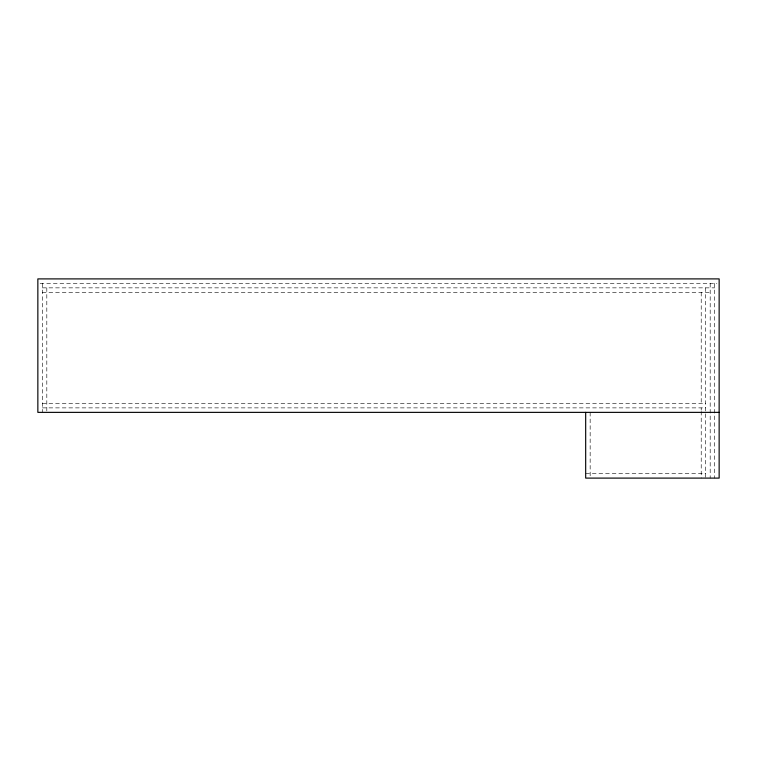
<?xml version="1.0" encoding="UTF-8"?>
<svg xmlns="http://www.w3.org/2000/svg" width="757" height="757" viewBox="0 0 757 757"><rect width="100%" height="100%" fill="white"/><g stroke="black" fill="none" stroke-linecap="round" stroke-linejoin="round"><path stroke-width="0.57" stroke-dasharray="3.79 2.84" d="M40.093 283.373L716.907 283.373M42.335 287.859L714.665 287.859M42.335 292.344L710.189 292.344M42.335 403.405L705.704 403.405M42.335 407.881L705.704 407.881M585.681 473.627L705.704 473.627M714.665 283.373L714.665 478.102M710.189 283.373L710.189 478.102M705.704 287.859L705.704 478.102M701.219 292.344L701.219 403.405M701.219 407.881L701.219 410.228M701.219 411.392L701.219 478.102M590.157 412.366L590.157 478.102M46.811 287.859L46.811 412.366M42.335 283.373L42.335 412.366"/><path stroke-width="1.14" d="M719.15 412.366L37.85 412.366L37.85 278.898L719.15 278.898L719.15 478.102L585.681 478.102L585.681 412.366"/></g></svg>
